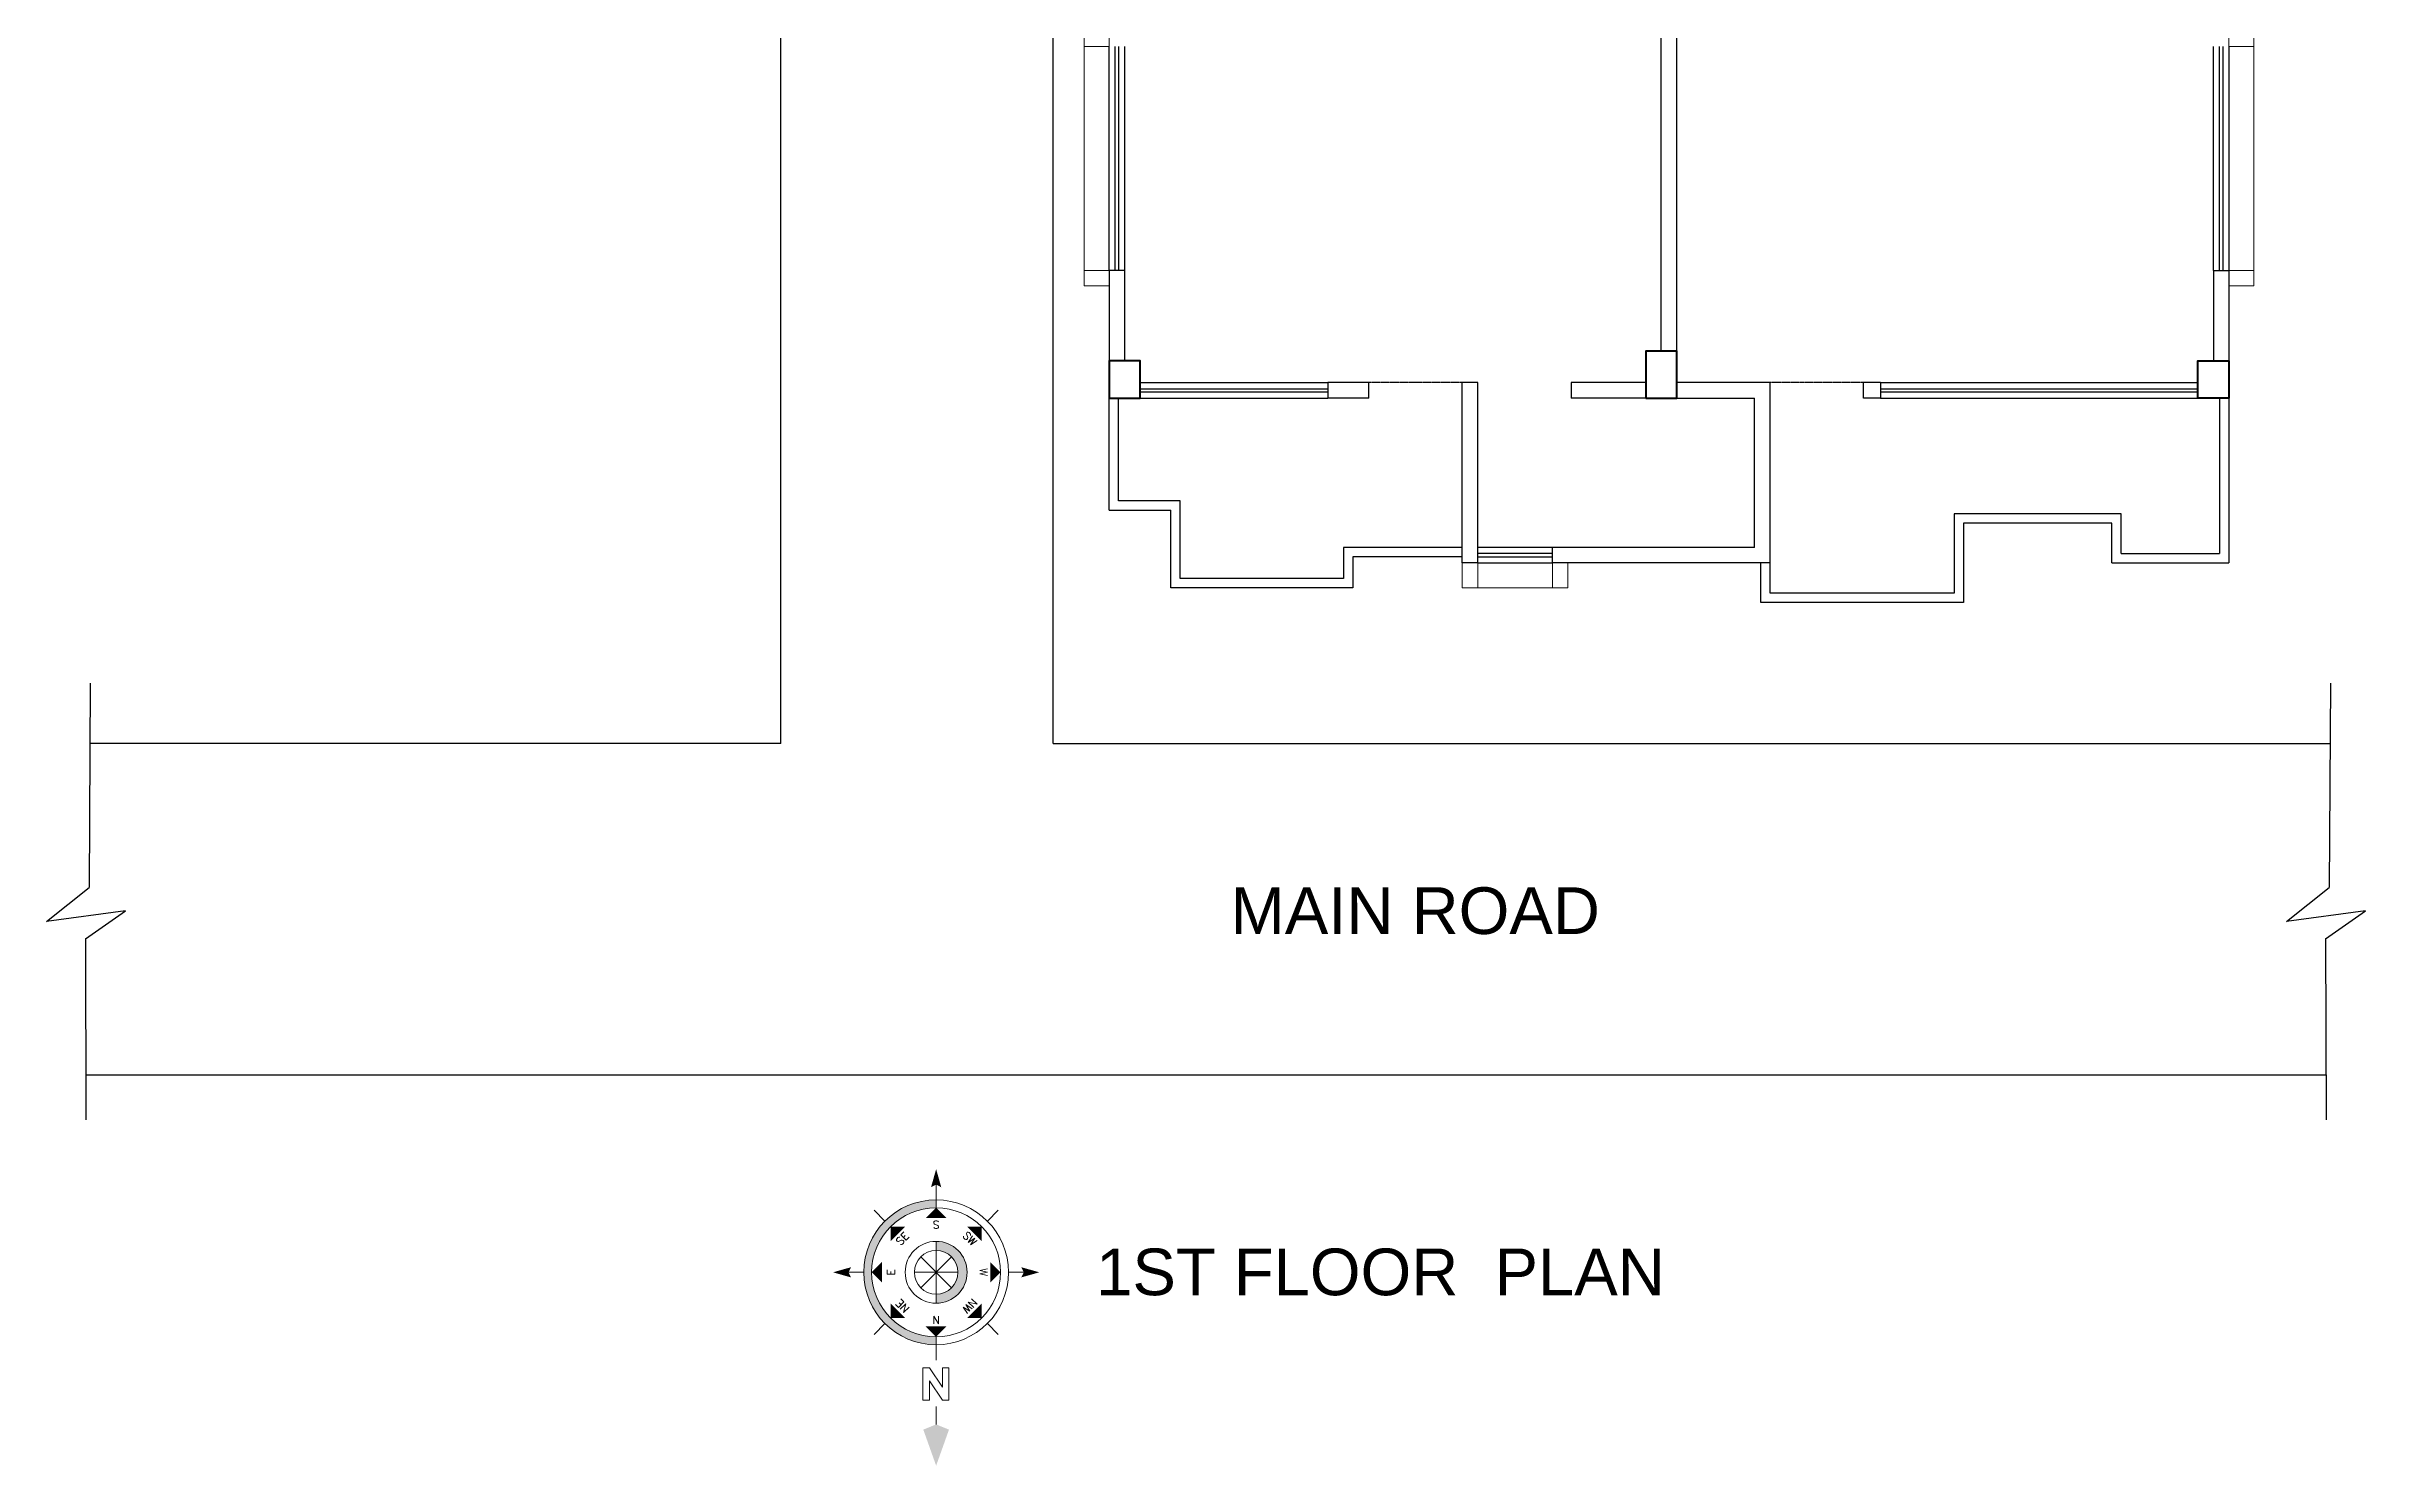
# Model space of a CAD drawing. Header units: inches. Extents: x -54558 to 35158, y -4190 to 41945.
# Drawn here: x 2033 to 2778, y 4957 to 5413 of the extents above; entities that cross this region are included whole.
import ezdxf
from ezdxf.enums import TextEntityAlignment as Align

# ---------------------------------------------------------------- set-up
doc = ezdxf.new("R2010")
doc.units = ezdxf.units.IN
doc.header["$MEASUREMENT"] = 0
doc.linetypes.add('AUDIT_I_190731160832-11', pattern=[0.375, 0.25, -0.125])
doc.linetypes.add('Dash 1_16_', pattern=[3.175, 1.5875, -1.5875])
doc.layers.get('0').update_dxf_attribs({"true_color": 0xe4c8de})
for name, color, linetype, lineweight in [('A-FURN-FIXD', 44, 'Continuous', 9), ('A_WALL', 7, 'Continuous', 30), ('colum', 241, 'Continuous', 40), ('railing', 6, 'Continuous', 5), ('ROAD', 251, 'Continuous', 30), ('sanshade', 252, 'Continuous', 5), ('Ver', 144, 'Continuous', 30), ('Wall-02', 7, 'Continuous', 30), ('windo', 140, 'Continuous', 25)]:
    doc.layers.add(name, color=color, linetype=linetype, lineweight=lineweight)
doc.layers.add('title', color=7, linetype='Continuous')
doc.styles.add('Arial', font='arial.ttf')
doc.styles.add('ROMANS', font='romans.shx', dxfattribs={"width": 0.8})

# ---------------------------------------------------------------- blocks, each defined once
blk = doc.blocks.new('tyer')
at = {"layer": 'sanshade'}
for points in [[(-25800.79, -9018.32), (-25792.79, -9018.32), (-25792.79, -9023.32), (-25800.79, -9023.32)], [(-25800.79, -9018.32), (-25792.79, -9018.32), (-25792.79, -9100.32), (-25800.79, -9100.32)], [(-25800.79, -9095.32), (-25792.79, -9095.32), (-25792.79, -9100.32), (-25800.79, -9100.32)]]:
    blk.add_lwpolyline(points, close=True, dxfattribs=at)
blk = doc.blocks.new('tw4')
at = {"layer": 'sanshade'}
for points in [[(-25480.79, -8923.32), (-25472.79, -8923.32), (-25472.79, -8928.32), (-25480.79, -8928.32)], [(-25480.79, -8928.32), (-25472.79, -8928.32), (-25472.79, -8952.32), (-25480.79, -8952.32)], [(-25480.79, -8957.32), (-25472.79, -8957.32), (-25472.79, -8952.32), (-25480.79, -8952.32)]]:
    blk.add_lwpolyline(points, close=True, dxfattribs=at)
blk = doc.blocks.new('Anno_North_J_Metric')
at = {"layer": 'title', "lineweight": 18}
h = blk.add_hatch(color=256, dxfattribs=at)
h.paths.add_polyline_path([(4.17, 0), (4.68, 0, 1), (-4.68, 0), (-4.17, 0, -1)])
h.paths.add_polyline_path([(-1.41, 0), (-2, 0, 1), (2, 0), (1.41, 0, -1)])
for p, q in [((0, 4.68), (0, 5.67)), ((-3.31, 3.31), (-4.01, 4.01)), ((3.31, 3.31), (4.01, 4.01)), ((-8.67, 0), (-9.83, 0)), ((-8.27, 0.86), (-6.17, 0.86)), ((-8.27, 0.44), (-8.27, 0.86)), ((-7.01, 0.44), (-8.27, 0.44)), ((-8.27, -0.4), (-7.01, 0.44)), ((-6.17, 0.44), (-7.43, -0.4)), ((-6.17, 0.86), (-6.17, 0.44)), ((-4.68, 0), (-5.67, 0)), ((-4.68, 0), (-4.17, 0)), ((1, -1), (-1, 1)), ((1, 1), (-1, -1)), ((-1, 1), (1, -1)), ((-1, -1), (1, 1)), ((0, -1.41), (0, 1.41)), ((0, 1.41), (0, -1.41)), ((1.41, 0), (2, 0)), ((4.68, 0), (4.17, 0)), ((4.68, 0), (5.67, 0)), ((-8.27, -0.82), (-8.27, -0.4)), ((-6.17, -0.82), (-8.27, -0.82)), ((-7.43, -0.4), (-6.17, -0.4)), ((-6.17, -0.4), (-6.17, -0.82)), ((-1.41, 0), (-2, 0)), ((1.41, 0), (-1.41, 0)), ((-1.41, 0), (1.41, 0)), ((-3.31, -3.31), (-4.01, -4.01)), ((3.31, -3.31), (4.01, -4.01)), ((0, -4.68), (0, -5.67))]:
    blk.add_line(p, q, dxfattribs=at)
for radius in [4.68, 4.17, 2, 1.41]:
    blk.add_circle((0, 0), radius, dxfattribs=at)
for points in [[(-0.33, 5.5), (0, 5.67), (0, 6.67)], [(0, 6.67), (0.33, 5.5), (0, 5.67)], [(0, 4.17), (0.67, 3.5), (-0.67, 3.5)], [(-2.95, 2.95), (-2, 2.95), (-2.95, 2)], [(2.95, 2.95), (2.95, 2), (2, 2.95)], [(-9.83, 0), (-10.17, 0.83), (-12.5, 0)], [(-12.5, 0), (-10.17, -0.83), (-9.83, 0)], [(-4.17, 0), (-3.5, 0.67), (-3.5, -0.67)], [(4.17, 0), (3.5, -0.67), (3.5, 0.67)], [(5.5, 0.33), (5.67, 0), (6.67, 0)], [(6.67, 0), (5.5, -0.33), (5.67, 0)], [(-2.95, -2.95), (-2.95, -2), (-2, -2.95)], [(2.95, -2.95), (2, -2.95), (2.95, -2)], [(0, -4.17), (-0.67, -3.5), (0.67, -3.5)], [(0, -6.67), (-0.33, -5.5), (0, -5.67)], [(0.33, -5.5), (0, -5.67), (0, -6.67)]]:
    blk.add_solid(points, dxfattribs=at)
at = {"layer": 'title', "lineweight": 18, "style": 'ROMANS'}
blk.add_text('E', height=0.5, dxfattribs=at).set_placement((0, 2.67), align=Align.CENTER)
for s, rotation, p in [('NE', 45, (-2, 2)), ('SE', 315, (2, 2)), ('N', 90, (-2.83, 0)), ('S', 90, (3.33, 0)), ('NW', 135, (-2, -2)), ('W', 180, (0, -2.83)), ('SW', 225, (2, -2))]:
    blk.add_text(s, height=0.5, rotation=rotation, dxfattribs=at).set_placement(p, align=Align.CENTER)
blk = doc.blocks.new('North')
at = {"layer": 'title', "linetype": 'Dash 1_16_', "lineweight": 20, "xscale": 79.54979519464541, "yscale": 79.54979519464541, "zscale": 79.54979519464541, "rotation": 270}
blk.add_blockref('Anno_North_J_Metric', (8025510, 1107807), dxfattribs=at)

msp = doc.modelspace()

# ---------------------------------------------------------------- linework, layer by layer
at = {"color": 0, "linetype": 'AUDIT_I_190731160832-11', "ltscale": 0.25}
for p, q in [((2487.896, 5304.686), (2457.896, 5304.686)), ((2616.896, 5304.686), (2586.896, 5304.686))]:
    msp.add_line(p, q, dxfattribs=at)
at = {"color": 0, "ltscale": 0.25}
for p, q in [((2374.396, 5263.691), (2394.215, 5263.691)), ((2397.215, 5266.691), (2377.396, 5266.691)), ((2394.215, 5251.686), (2394.215, 5263.691)), ((2397.215, 5251.686), (2397.215, 5266.691)), ((2699.719, 5262.467), (2646.07, 5262.467)), ((2646.07, 5262.467), (2646.07, 5236.991)), ((2696.719, 5259.467), (2649.07, 5259.467)), ((2649.07, 5259.467), (2649.07, 5233.991)), ((2696.719, 5246.686), (2696.719, 5259.467)), ((2699.719, 5249.686), (2699.719, 5262.467)), ((2394.215, 5238.686), (2394.215, 5251.686)), ((2397.215, 5241.686), (2397.215, 5251.686)), ((2449.723, 5251.686), (2449.723, 5241.686)), ((2699.719, 5249.686), (2731.396, 5249.686)), ((2449.723, 5241.686), (2397.215, 5241.686)), ((2452.723, 5248.686), (2452.723, 5238.686)), ((2583.896, 5233.991), (2583.896, 5246.686)), ((2586.896, 5236.991), (2586.896, 5246.686)), ((2696.719, 5246.686), (2734.396, 5246.686)), ((2452.723, 5238.686), (2394.215, 5238.686)), ((2649.07, 5233.991), (2583.896, 5233.991)), ((2646.07, 5236.991), (2586.896, 5236.991))]:
    msp.add_line(p, q, dxfattribs=at)
at = {"layer": 'A_WALL', "ltscale": 0.25}
for p, q in [((2522.896, 5304.686), (2522.896, 5299.686)), ((2556.896, 5299.686), (2581.896, 5299.686))]:
    msp.add_line(p, q, dxfattribs=at)
at = {"layer": 'colum'}
for points in [[(2374.396, 5299.686), (2384.396, 5299.686), (2384.396, 5311.686), (2374.396, 5311.686)], [(2546.896, 5299.686), (2556.896, 5299.686), (2556.896, 5314.686), (2546.896, 5314.686)], [(2734.396, 5299.686), (2724.396, 5299.686), (2724.396, 5311.686), (2734.396, 5311.686)]]:
    msp.add_lwpolyline(points, close=True, dxfattribs=at)
at = {"layer": 'ROAD'}
for p, q in [((2268.837, 5188.686), (2268.837, 6113.882)), ((2356.396, 5188.686), (2356.396, 6112.62)), ((2046.853, 5208.059), (2046.5, 5142.417)), ((2767.002, 5208.059), (2766.649, 5142.417)), ((2268.837, 5188.686), (2046.749, 5188.686)), ((2356.396, 5188.686), (2766.898, 5188.686)), ((2032.776, 5131.474), (2046.5, 5142.417)), ((2752.925, 5131.474), (2766.649, 5142.417)), ((2058.18, 5134.923), (2032.776, 5131.474)), ((2045.297, 5125.84), (2058.18, 5134.923)), ((2778.329, 5134.923), (2752.925, 5131.474)), ((2765.446, 5125.84), (2778.329, 5134.923)), ((2045.297, 5125.84), (2045.481, 5067.697)), ((2765.446, 5125.84), (2765.63, 5067.697)), ((2045.435, 5082.206), (2765.584, 5082.206))]:
    msp.add_line(p, q, dxfattribs=at)
at = {"layer": 'Ver', "color": 0}
for p, q in [((2734.396, 5304.751), (2734.396, 5246.686)), ((2731.396, 5299.686), (2731.396, 5249.686))]:
    msp.add_line(p, q, dxfattribs=at)
for points in [[(2374.396, 5263.691), (2374.396, 5299.686)], [(2377.396, 5266.691), (2377.396, 5299.686)], [(2487.896, 5251.686), (2449.723, 5251.686)], [(2487.896, 5248.686), (2452.723, 5248.686)]]:
    msp.add_lwpolyline(points, dxfattribs=at)
at = {"layer": 'Wall-02'}
for p, q in [((2551.896, 5314.686), (2551.896, 5438.686)), ((2556.896, 5314.686), (2556.896, 5438.686)), ((2374.396, 5340.686), (2374.396, 5311.686)), ((2379.396, 5340.686), (2374.396, 5340.686)), ((2379.396, 5340.686), (2379.396, 5311.686)), ((2729.396, 5340.686), (2729.396, 5311.686)), ((2729.396, 5340.686), (2734.396, 5340.686)), ((2734.396, 5340.686), (2734.396, 5311.686)), ((2457.896, 5304.686), (2444.695, 5304.686)), ((2444.695, 5304.686), (2444.695, 5299.686)), ((2457.896, 5299.686), (2457.896, 5304.686)), ((2492.896, 5304.686), (2487.896, 5304.686)), ((2487.896, 5246.686), (2487.896, 5304.686)), ((2492.896, 5246.686), (2492.896, 5304.686)), ((2546.896, 5304.686), (2522.896, 5304.686)), ((2586.896, 5304.686), (2556.896, 5304.686)), ((2586.896, 5246.686), (2586.896, 5304.686)), ((2622.376, 5304.686), (2616.896, 5304.686)), ((2616.896, 5299.686), (2616.896, 5304.686)), ((2622.376, 5304.686), (2622.376, 5299.686)), ((2457.896, 5299.686), (2444.695, 5299.686)), ((2546.896, 5299.686), (2522.896, 5299.686)), ((2581.896, 5251.686), (2581.896, 5299.686)), ((2622.376, 5299.686), (2616.896, 5299.686)), ((2581.896, 5251.686), (2516.896, 5251.686)), ((2516.896, 5246.686), (2516.896, 5251.686)), ((2492.896, 5246.686), (2487.896, 5246.686)), ((2586.896, 5246.686), (2516.896, 5246.686))]:
    msp.add_line(p, q, dxfattribs=at)
at = {"layer": 'windo'}
for p, q in [((2374.396, 5340.686), (2374.396, 5412.686)), ((2376.396, 5340.686), (2376.396, 5412.686)), ((2377.396, 5412.686), (2377.396, 5340.686)), ((2379.396, 5412.686), (2379.396, 5340.686)), ((2729.396, 5340.686), (2729.396, 5412.686)), ((2731.396, 5340.686), (2731.396, 5412.686)), ((2732.396, 5412.686), (2732.396, 5340.686)), ((2734.396, 5412.686), (2734.396, 5340.686)), ((2384.396, 5304.686), (2444.695, 5304.686)), ((2384.396, 5302.686), (2444.695, 5302.686)), ((2384.396, 5301.686), (2444.695, 5301.686)), ((2622.376, 5304.686), (2724.396, 5304.686)), ((2622.376, 5302.686), (2724.396, 5302.686)), ((2622.376, 5301.686), (2724.396, 5301.686)), ((2384.396, 5299.686), (2444.695, 5299.686)), ((2622.376, 5299.686), (2724.396, 5299.686)), ((2516.896, 5251.686), (2492.896, 5251.686)), ((2516.896, 5249.686), (2492.896, 5249.686)), ((2492.896, 5248.686), (2516.896, 5248.686)), ((2492.896, 5246.686), (2516.896, 5246.686))]:
    msp.add_line(p, q, dxfattribs=at)

# ---------------------------------------------------------------- block references
at = {"layer": 'A-FURN-FIXD', "lineweight": 30, "xscale": 0.0625, "yscale": 0.0625, "zscale": 0.0625, "rotation": 180}
msp.add_blockref('North', (503913.179, 74256.64), dxfattribs=at)
at = {"layer": 'colum', "rotation": 90}
msp.add_blockref('tw4', (-6435.424, 30719.473), dxfattribs=at)
at = {"layer": 'railing'}
for p in [(28167.184, 14436.006), (28535.184, 14436.006)]:
    msp.add_blockref('tyer', p, dxfattribs=at)

# ---------------------------------------------------------------- texts
at = {"char_height": 15, "attachment_point": 1, "style": 'Arial'}
for s, insert, width in [('MAIN ROAD', (2413.442, 5142.431), 161.39351), ('1ST FLOOR  PLAN', (2370.245, 5026.341), 192.5076)]:
    msp.add_mtext(s, dxfattribs=dict(at, insert=insert, width=width))

doc.saveas('drawing.dxf')
